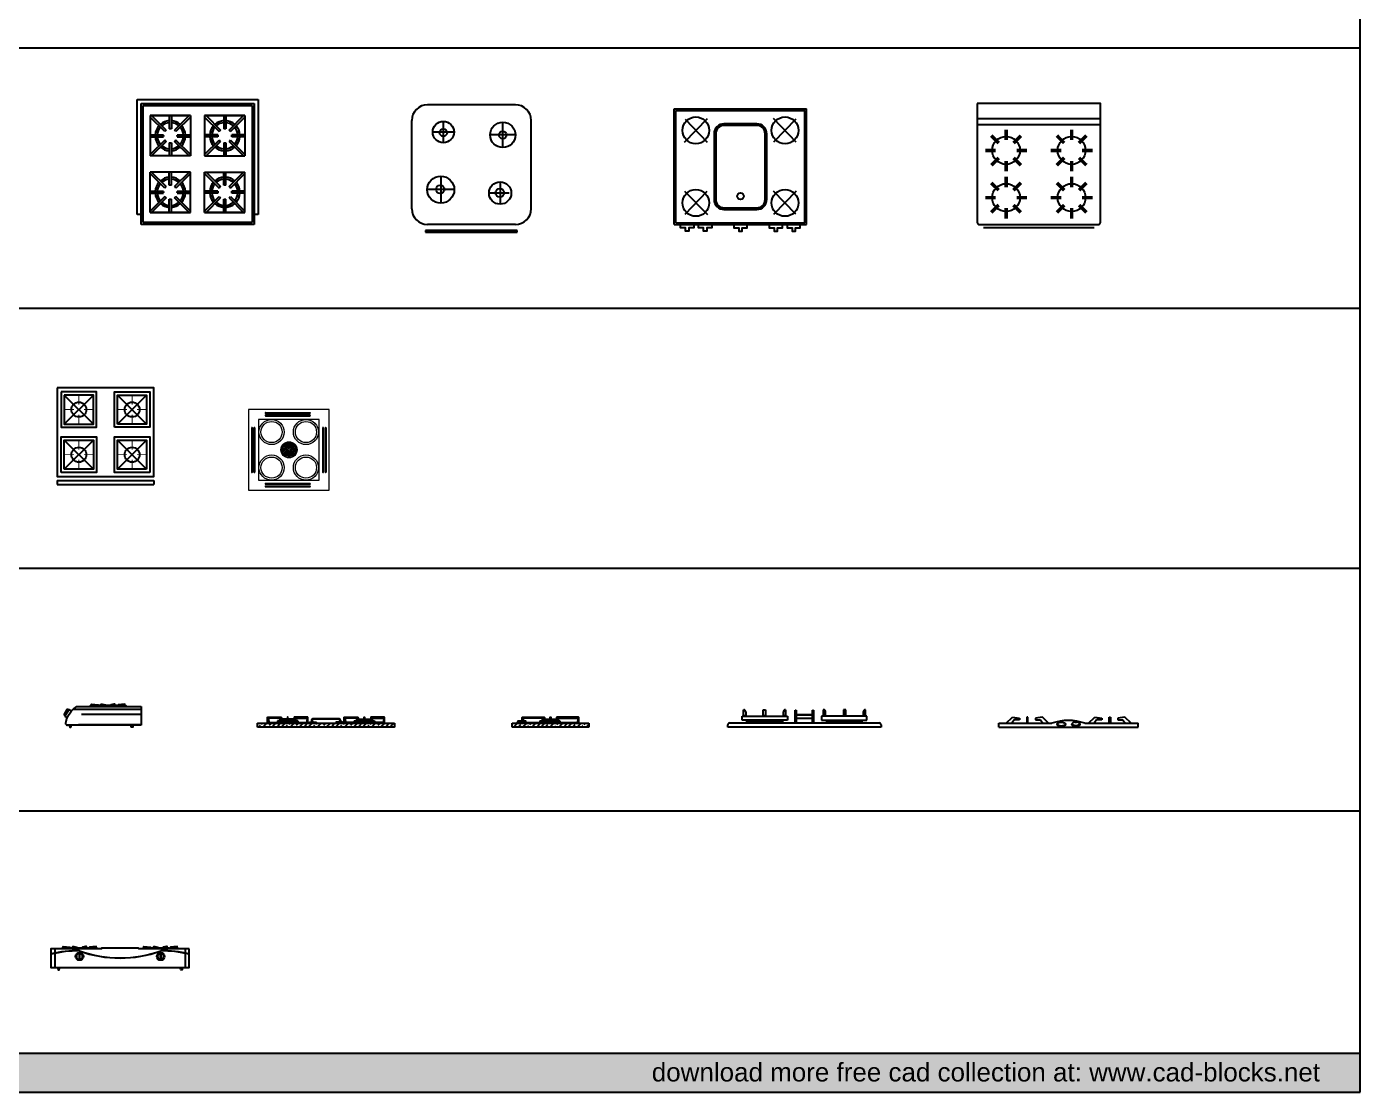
# Model space of a CAD drawing. Header units: millimetres. Extents: x 1191 to 17991, y 11472 to 21963.
# Drawn here: x 11380 to 17991, y 11472 to 16753 of the extents above; entities that cross this region are included whole.
import ezdxf

# ---------------------------------------------------------------- set-up
doc = ezdxf.new("R2010")
doc.units = ezdxf.units.MM
doc.layers.add('www.cad-blocks.net', color=7, linetype='Continuous')
doc.styles.get("Standard").update_dxf_attribs({"font": 'arial.ttf'})

# ---------------------------------------------------------------- blocks, each defined once
blk = doc.blocks.new('ESTUF-02')
for p, q in [((-0.555, 0.075), (-0.375, 0.255)), ((-0.375, 0.075), (-0.555, 0.255)), ((-0.095, 0.075), (-0.275, 0.255)), ((-0.275, 0.075), (-0.095, 0.255)), ((-0.025, 0.3), (0, 0.3)), ((-0.025, -0.3), (-0.025, 0.3)), ((0, -0.3), (0, 0.3)), ((-0.375, -0.255), (-0.555, -0.075)), ((-0.555, -0.255), (-0.375, -0.075)), ((-0.095, -0.255), (-0.275, -0.075)), ((-0.275, -0.255), (-0.095, -0.075)), ((-0.025, -0.3), (0, -0.3))]:
    blk.add_line(p, q)
for points in [[(-0.6, -0.3), (-0.05, -0.3), (-0.05, 0.3), (-0.6, 0.3)], [(-0.355, 0.055), (-0.575, 0.055), (-0.575, 0.275), (-0.355, 0.275)], [(-0.375, 0.075), (-0.555, 0.075), (-0.555, 0.255), (-0.375, 0.255)], [(-0.075, 0.275), (-0.075, 0.055), (-0.295, 0.055), (-0.295, 0.275)], [(-0.095, 0.255), (-0.095, 0.075), (-0.275, 0.075), (-0.275, 0.255)], [(-0.575, -0.275), (-0.355, -0.275), (-0.355, -0.055), (-0.575, -0.055)], [(-0.555, -0.255), (-0.375, -0.255), (-0.375, -0.075), (-0.555, -0.075)], [(-0.075, -0.275), (-0.295, -0.275), (-0.295, -0.055), (-0.075, -0.055)], [(-0.095, -0.255), (-0.275, -0.255), (-0.275, -0.075), (-0.095, -0.075)]]:
    blk.add_lwpolyline(points, close=True)
at = {"const_width": 0.005}
for points in [[(-0.465, 0.255), (-0.465, 0.1959)], [(-0.185, 0.255), (-0.185, 0.1959)], [(-0.555, 0.165), (-0.4959, 0.165)], [(-0.375, 0.165), (-0.4341, 0.165)], [(-0.275, 0.165), (-0.2159, 0.165)], [(-0.095, 0.165), (-0.1541, 0.165)], [(-0.465, 0.075), (-0.465, 0.1341)], [(-0.185, 0.075), (-0.185, 0.1341)], [(-0.465, -0.075), (-0.465, -0.1341)], [(-0.185, -0.075), (-0.185, -0.1341)], [(-0.555, -0.165), (-0.4959, -0.165)], [(-0.375, -0.165), (-0.4341, -0.165)], [(-0.275, -0.165), (-0.2159, -0.165)], [(-0.095, -0.165), (-0.1541, -0.165)], [(-0.465, -0.255), (-0.465, -0.1959)], [(-0.185, -0.255), (-0.185, -0.1959)]]:
    blk.add_lwpolyline(points, dxfattribs=at)
for centre in [(-0.465, 0.165), (-0.185, 0.165), (-0.465, -0.165), (-0.185, -0.165)]:
    blk.add_circle(centre, 0.0461)
blk = doc.blocks.new('A$C50996892')
for p, q in [((0, 620), (600, 620)), ((0, 50), (0, 620)), ((20, 0), (20, 600)), ((20, 600), (580, 600)), ((580, 600), (580, 0)), ((600, 620), (600, 50)), ((30, 10), (30, 590)), ((30, 590), (570, 590)), ((65, 540), (265, 540)), ((265, 540), (65, 540)), ((65, 540), (65, 340)), ((137, 461), (65, 532.9)), ((144, 468), (72.1, 540)), ((160, 540), (160, 474.6)), ((170, 540), (170, 474.6)), ((257.9, 540), (186, 468)), ((265, 532.9), (193, 461)), ((265, 540), (265, 340)), ((335, 540), (335, 340)), ((335, 540), (535, 540)), ((535, 540), (335, 540)), ((335, 532.9), (407, 461)), ((342.1, 540), (414, 468)), ((430, 540), (430, 474.6)), ((440, 540), (440, 474.6)), ((456, 468), (527.9, 540)), ((463, 461), (535, 532.9)), ((535, 540), (535, 340)), ((570, 590), (570, 10)), ((65, 445), (130.4, 445)), ((65, 435), (130.4, 435)), ((137, 419), (65, 347.1)), ((144, 412), (72.1, 340)), ((160, 405.4), (160, 340)), ((170, 405.4), (170, 340)), ((257.9, 340), (186, 412)), ((265, 347.1), (193, 419)), ((199.6, 445), (265, 445)), ((199.6, 435), (265, 435)), ((400.4, 445), (335, 445)), ((400.4, 435), (335, 435)), ((335, 347.1), (407, 419)), ((342.1, 340), (414, 412)), ((430, 405.4), (430, 340)), ((440, 405.4), (440, 340)), ((456, 412), (527.9, 340)), ((463, 419), (535, 347.1)), ((535, 445), (469.6, 445)), ((535, 435), (469.6, 435)), ((265, 340), (65, 340)), ((335, 340), (535, 340)), ((65, 60), (65, 260)), ((265, 260), (65, 260)), ((137, 181), (65, 252.9)), ((144, 188), (72.1, 260)), ((160, 194.6), (160, 260)), ((170, 194.6), (170, 260)), ((257.9, 260), (186, 188)), ((265, 252.9), (193, 181)), ((265, 60), (265, 260)), ((335, 260), (535, 260)), ((335, 60), (335, 260)), ((335, 252.9), (407, 181)), ((342.1, 260), (414, 188)), ((430, 194.6), (430, 260)), ((440, 194.6), (440, 260)), ((456, 188), (527.9, 260)), ((463, 181), (535, 252.9)), ((535, 60), (535, 260)), ((65, 165), (130.4, 165)), ((65, 155), (130.4, 155)), ((137, 139), (65, 67.1)), ((265, 67.1), (193, 139)), ((199.6, 165), (265, 165)), ((199.6, 155), (265, 155)), ((400.4, 165), (335, 165)), ((400.4, 155), (335, 155)), ((335, 67.1), (407, 139)), ((463, 139), (535, 67.1)), ((535, 165), (469.6, 165)), ((535, 155), (469.6, 155)), ((144, 132), (72.1, 60)), ((160, 60), (160, 125.4)), ((170, 60), (170, 125.4)), ((257.9, 60), (186, 132)), ((342.1, 60), (414, 132)), ((430, 60), (430, 125.4)), ((440, 60), (440, 125.4)), ((456, 132), (527.9, 60)), ((20, 50), (0, 50)), ((580, 0), (20, 0)), ((570, 10), (30, 10)), ((265, 60), (65, 60)), ((65, 60), (265, 60)), ((535, 60), (335, 60)), ((335, 60), (535, 60)), ((600, 50), (580, 50))]:
    blk.add_line(p, q)
for centre, radius, start, end in [((165, 440), 75, 138.82255, 176.17745), ((165, 440), 65, 139.41173, 175.58827), ((165, 440), 75, 93.82255, 131.17745), ((165, 440), 65, 94.41173, 130.58827), ((165, 440), 35, 126.78679, 143.21321), ((165, 440), 35, 81.78679, 98.21321), ((165, 440), 75, 48.82255, 86.17745), ((165, 440), 65, 49.41173, 85.58827), ((165, 440), 35, 36.78679, 53.21321), ((165, 440), 65, 4.41173, 40.58827), ((165, 440), 75, 3.82255, 41.17745), ((435, 440), 75, 138.82255, 176.17745), ((435, 440), 65, 139.41173, 175.58827), ((435, 440), 75, 93.82255, 131.17745), ((435, 440), 65, 94.41173, 130.58827), ((435, 440), 35, 126.78679, 143.21321), ((435, 440), 35, 81.78679, 98.21321), ((435, 440), 75, 48.82255, 86.17745), ((435, 440), 65, 49.41173, 85.58827), ((435, 440), 35, 36.78679, 53.21321), ((435, 440), 65, 4.41173, 40.58827), ((435, 440), 75, 3.82255, 41.17745), ((165, 440), 75, 183.82255, 221.17745), ((165, 440), 65, 184.41173, 220.58827), ((165, 440), 35, 171.78679, 188.21321), ((165, 440), 35, 216.78679, 233.21321), ((165, 440), 35, 261.78679, 278.21321), ((165, 440), 35, 306.78679, 323.21321), ((165, 440), 35, 351.78679, 8.21321), ((165, 440), 65, 319.41173, 355.58827), ((165, 440), 75, 318.82255, 356.17745), ((435, 440), 75, 183.82255, 221.17745), ((435, 440), 65, 184.41173, 220.58827), ((435, 440), 35, 171.78679, 188.21321), ((435, 440), 35, 216.78679, 233.21321), ((435, 440), 35, 261.78679, 278.21321), ((435, 440), 35, 306.78679, 323.21321), ((435, 440), 35, 351.78679, 8.21321), ((435, 440), 65, 319.41173, 355.58827), ((435, 440), 75, 318.82255, 356.17745), ((165, 440), 75, 228.82255, 266.17745), ((165, 440), 65, 229.41173, 265.58827), ((165, 440), 65, 274.41173, 310.58827), ((165, 440), 75, 273.82255, 311.17745), ((435, 440), 75, 228.82255, 266.17745), ((435, 440), 65, 229.41173, 265.58827), ((435, 440), 65, 274.41173, 310.58827), ((435, 440), 75, 273.82255, 311.17745), ((165, 160), 75, 138.82255, 176.17745), ((165, 160), 65, 139.41173, 175.58827), ((165, 160), 75, 93.82255, 131.17745), ((165, 160), 65, 94.41173, 130.58827), ((165, 160), 75, 48.82255, 86.17745), ((165, 160), 65, 49.41173, 85.58827), ((165, 160), 65, 4.41173, 40.58827), ((165, 160), 75, 3.82255, 41.17745), ((435, 160), 75, 138.82255, 176.17745), ((435, 160), 65, 139.41173, 175.58827), ((435, 160), 75, 93.82255, 131.17745), ((435, 160), 65, 94.41173, 130.58827), ((435, 160), 75, 48.82255, 86.17745), ((435, 160), 65, 49.41173, 85.58827), ((435, 160), 65, 4.41173, 40.58827), ((435, 160), 75, 3.82255, 41.17745), ((165, 160), 75, 183.82255, 221.17745), ((165, 160), 65, 184.41173, 220.58827), ((165, 160), 35, 171.78679, 188.21321), ((165, 160), 35, 126.78679, 143.21321), ((165, 160), 35, 216.78679, 233.21321), ((165, 160), 35, 81.78679, 98.21321), ((165, 160), 35, 36.78679, 53.21321), ((165, 160), 35, 306.78679, 323.21321), ((165, 160), 35, 351.78679, 8.21321), ((165, 160), 65, 319.41173, 355.58827), ((165, 160), 75, 318.82255, 356.17745), ((435, 160), 75, 183.82255, 221.17745), ((435, 160), 65, 184.41173, 220.58827), ((435, 160), 35, 171.78679, 188.21321), ((435, 160), 35, 126.78679, 143.21321), ((435, 160), 35, 216.78679, 233.21321), ((435, 160), 35, 81.78679, 98.21321), ((435, 160), 35, 36.78679, 53.21321), ((435, 160), 35, 306.78679, 323.21321), ((435, 160), 35, 351.78679, 8.21321), ((435, 160), 65, 319.41173, 355.58827), ((435, 160), 75, 318.82255, 356.17745), ((165, 160), 75, 228.82255, 266.17745), ((165, 160), 65, 229.41173, 265.58827), ((165, 160), 35, 261.78679, 278.21321), ((165, 160), 65, 274.41173, 310.58827), ((165, 160), 75, 273.82255, 311.17745), ((435, 160), 75, 228.82255, 266.17745), ((435, 160), 65, 229.41173, 265.58827), ((435, 160), 35, 261.78679, 278.21321), ((435, 160), 65, 274.41173, 310.58827), ((435, 160), 75, 273.82255, 311.17745)]:
    blk.add_arc(centre, radius, start, end)
blk = doc.blocks.new('A$C53453133')
for p, q in [((514.2, 631.7), (78.3, 631.7)), ((0, 116.1), (0, 553.4)), ((156.9, 442.9), (156.9, 548.8)), ((451.4, 419.3), (451.4, 544.8)), ((592.4, 116.1), (592.4, 553.4)), ((209.9, 495.9), (104, 495.9)), ((514.2, 482), (388.6, 482)), ((143.9, 278), (143.9, 143.7)), ((211, 210.8), (76.7, 210.8)), ((438.2, 248.8), (438.2, 138.5)), ((483.1, 193.6), (383.1, 193.6)), ((523.5, 7.8), (68.9, 7.8)), ((68.9, 7.8), (68.9, 0)), ((68.9, 0), (523.5, 0)), ((514.2, 37.8), (78.3, 37.8)), ((523.5, 0), (523.5, 7.8))]:
    blk.add_line(p, q)
for centre, radius in [((156.9, 495.9), 52.9), ((451.4, 482), 62.8), ((156.8, 493.5), 18.5), ((451.4, 482), 18.9), ((143.9, 210.8), 67.2), ((141.5, 212.3), 20.9), ((438.2, 193.6), 55.1), ((436.9, 195), 21.4)]:
    blk.add_circle(centre, radius)
for centre, start, end in [((78.3, 553.4), 90, 180), ((514.2, 553.4), 0, 90), ((78.3, 116.1), 180, 270), ((514.2, 116.1), 270, 0)]:
    blk.add_arc(centre, 78.3, start, end)
blk = doc.blocks.new('_ESTU1')
for p, q in [((0, -0.4021), (0, 0.4021)), ((0.7036, 0.4021), (0, 0.4021)), ((0.01, -0.3921), (0.01, 0.3921)), ((0.6936, 0.3921), (0.01, 0.3921)), ((0.2025, 0.3389), (0.0602, 0.2002)), ((0.0631, 0.3367), (0.2025, 0.2013)), ((0.5011, 0.3389), (0.6434, 0.2002)), ((0.6405, 0.3367), (0.5011, 0.2013)), ((0.6936, -0.3921), (0.6936, 0.3921)), ((0.7036, -0.4021), (0.7036, 0.4021)), ((0.0918, 0.1), (0.0918, -0.1)), ((0.1018, 0.1), (0.1018, -0.1)), ((0.5518, 0.16), (0.1518, 0.16)), ((0.5518, 0.15), (0.1518, 0.15)), ((0.6018, -0.1), (0.6018, 0.1)), ((0.6118, -0.1), (0.6118, 0.1)), ((0.1518, -0.15), (0.5518, -0.15)), ((0.1518, -0.16), (0.5518, -0.16)), ((0.2025, -0.3389), (0.0602, -0.2002)), ((0.0631, -0.3367), (0.2025, -0.2013)), ((0.5011, -0.3389), (0.6434, -0.2002)), ((0.6405, -0.3367), (0.5011, -0.2013)), ((0.7036, -0.4021), (0, -0.4021)), ((0.6936, -0.3921), (0.01, -0.3921))]:
    blk.add_line(p, q)
for points in [[(0.7036, 0.2837), (0.7236, 0.2837), (0.7236, 0.3137), (0.7436, 0.3137), (0.7436, 0.3337), (0.7236, 0.3337), (0.7236, 0.3637), (0.7036, 0.3637)], [(0.7036, 0.1747), (0.7236, 0.1747), (0.7236, 0.2047), (0.7436, 0.2047), (0.7436, 0.2247), (0.7236, 0.2247), (0.7236, 0.2547), (0.7036, 0.2547)], [(0.7036, -0.04), (0.7236, -0.04), (0.7236, -0.01), (0.7436, -0.01), (0.7436, 0.01), (0.7236, 0.01), (0.7236, 0.04), (0.7036, 0.04)], [(0.7036, -0.1747), (0.7236, -0.1747), (0.7236, -0.2047), (0.7436, -0.2047), (0.7436, -0.2247), (0.7236, -0.2247), (0.7236, -0.2547), (0.7036, -0.2547)], [(0.7036, -0.2837), (0.7236, -0.2837), (0.7236, -0.3137), (0.7436, -0.3137), (0.7436, -0.3337), (0.7236, -0.3337), (0.7236, -0.3637), (0.7036, -0.3637)]]:
    blk.add_lwpolyline(points)
for centre, radius in [((0.1314, 0.2708), 0.0814), ((0.5722, 0.2708), 0.0814), ((0.5318, 0), 0.02), ((0.1314, -0.2708), 0.0814), ((0.5722, -0.2708), 0.0814)]:
    blk.add_circle(centre, radius)
for centre, radius, start, end in [((0.1518, 0.1), 0.06, 90, 180), ((0.1518, 0.1), 0.05, 90, 180), ((0.5518, 0.1), 0.06, 0, 90), ((0.5518, 0.1), 0.05, 0, 90), ((0.1518, -0.1), 0.06, 180, 270), ((0.1518, -0.1), 0.05, 180, 270), ((0.5518, -0.1), 0.05, 270, 360), ((0.5518, -0.1), 0.06, 270, 360)]:
    blk.add_arc(centre, radius, start, end)
blk = doc.blocks.new('A$C21413DFF')
at = {"xscale": 815.9119659446787, "yscale": 815.9119659446787, "zscale": 815.9119659446787, "rotation": 270}
blk.add_blockref('_ESTU1', (328.1, 606.7), dxfattribs=at)
blk = doc.blocks.new('A$C5A4E2756')
for p, q in [((0, 545), (610, 545)), ((0, 515), (610, 515))]:
    blk.add_line(p, q)
blk.add_lwpolyline([(0, 620), (0, 30, 0.414214), (10, 20), (600, 20, 0.414214), (610, 30), (610, 620)], format="xyb", close=True)
for points, const_width in [([(69.3, 460.6), (106, 423.9)], 17.3), ([(142.6, 491), (142.6, 439.1)], 17.3), ([(215.9, 460.6), (179.3, 423.9)], 17.3), ([(394.1, 460.6), (430.7, 423.9)], 17.3), ([(467.4, 491), (467.4, 439.1)], 17.3), ([(540.7, 460.6), (504, 423.9)], 17.3), ([(38.9, 387.3), (90.8, 387.3)], 17.3), ([(69.3, 314), (106, 350.6)], 17.3), ([(142.6, 283.6), (142.6, 335.4)], 17.3), ([(215.9, 314), (179.3, 350.6)], 17.3), ([(246.3, 387.3), (194.4, 387.3)], 17.3), ([(363.7, 387.3), (415.6, 387.3)], 17.3), ([(394.1, 314), (430.7, 350.6)], 17.3), ([(467.4, 283.6), (467.4, 335.4)], 17.3), ([(540.7, 314), (504, 350.6)], 17.3), ([(571.1, 387.3), (519.2, 387.3)], 17.3), ([(142.6, 257), (142.6, 205.1)], 17.3), ([(467.4, 257), (467.4, 205.1)], 17.3), ([(69.3, 226.6), (106, 190)], 17.3), ([(215.9, 226.6), (179.3, 190)], 17.3), ([(394.1, 226.6), (430.7, 190)], 17.3), ([(540.7, 226.6), (504, 190)], 17.3), ([(38.9, 153.3), (90.8, 153.3)], 17.3), ([(246.3, 153.3), (194.4, 153.3)], 17.3), ([(363.7, 153.3), (415.6, 153.3)], 17.3), ([(571.1, 153.3), (519.2, 153.3)], 17.3), ([(69.3, 80), (106, 116.6)], 17.3), ([(142.6, 49.6), (142.6, 101.5)], 17.3), ([(215.9, 80), (179.3, 116.6)], 17.3), ([(394.1, 80), (430.7, 116.6)], 17.3), ([(467.4, 49.6), (467.4, 101.5)], 17.3), ([(540.7, 80), (504, 116.6)], 17.3), ([(580, 5), (30, 5)], 10)]:
    blk.add_lwpolyline(points, dxfattribs=dict(const_width=const_width))
for centre in [(142.6, 387.3), (467.4, 387.3), (142.6, 153.3), (467.4, 153.3)]:
    blk.add_circle(centre, 69.1)
blk = doc.blocks.new('A$C3F9A10F7')
at = {"ltscale": 1000}
h = blk.add_hatch(dxfattribs=at)
h.set_pattern_fill('AR-RROOF,_O', color=256, scale=3)
h.set_pattern_definition([(0, (-8974.56, -4689.72), (167.64, 76.2), [1143, -152.4, 381, -76.2]), (0, (-8873.21, -4651.62), (-76.2, 101.346), [228.6, -25.146, 457.2, -57.15]), (0, (-8936.46, -4624.95), (396.24, 51.054), [609.6, -106.68, 304.8, -76.2])])
h.paths.add_polyline_path([(381.6, 10), (381.6, 103), (61.6, 103, 0.067347), (36.7, 82.1), (15.4, 49.4, 0.063198), (6.6, 20, 0.414214), (16.6, 10)])
for p, q in [((15.4, 49.4), (36.7, 82.1)), ((61.6, 103), (381.6, 103)), ((174.6, 107), (174.6, 109)), ((174.6, 109), (184.5, 109)), ((189.1, 115), (189.1, 107)), ((204.5, 109), (231.8, 109)), ((247.2, 115), (247.2, 107)), ((251.8, 109), (261.6, 109)), ((261.6, 107), (261.6, 109)), ((381.6, 103), (381.6, 10)), ((381.6, 10), (16.6, 10)), ((27.1, 6), (35.1, 6)), ((341.2, 6), (333.2, 6))]:
    blk.add_line(p, q, dxfattribs=at)
blk.add_lwpolyline([(23.5, 85.8, 0.251215), (14, 87.2), (0, 64.3, 0.215818), (5.4, 57.9)], format="xyb", dxfattribs=at)
for points in [[(3.6, 55.3), (24.9, 88), (36.7, 82.1)], [(130.1, 103), (130.1, 107), (306.1, 107), (306.1, 103)], [(135.9, 107), (135.9, 115), (169.1, 111), (169.1, 107)], [(184.5, 107), (184.5, 115), (189.1, 115), (204.5, 111), (204.5, 107)], [(251.8, 107), (251.8, 115), (247.2, 115), (231.8, 111), (231.8, 107)], [(300.4, 107), (300.4, 115), (267.2, 111), (267.2, 107)], [(3.6, 55.3), (15.1, 48.6)], [(27.1, 10), (27.1, 6), (28.1, 0), (34.1, 0), (35.1, 6), (35.1, 10)], [(341.2, 10), (341.2, 6), (340.2, 0), (334.2, 0), (333.2, 6), (333.2, 10)]]:
    blk.add_lwpolyline(points, dxfattribs=at)
for centre, radius, start, end in [((126.6, 0.3), 121.5, 122.28775, 137.69917), ((126.6, 0.3), 121.5, 156.18652, 170.65131), ((16.6, 20), 10, 180, 270)]:
    blk.add_arc(centre, radius, start, end, dxfattribs=at)
blk = doc.blocks.new('A$C53CC36A5')
at = {"ltscale": 1000}
h = blk.add_hatch(dxfattribs=at)
h.set_pattern_fill('ANSI33,_O', color=256, scale=5)
h.set_pattern_definition([(45, (589.28, 1858.023), (-22.45064, 22.45064), []), (45, (611.732, 1858.023), (-22.45064, 22.45064), [15.875, -7.9375])])
h.paths.add_polyline_path([(0, 20), (0, 0), (680, 0), (680, 20)])
for p, q in [((0, 20), (680, 20)), ((0, 0), (0, 20)), ((56.1, 24), (149, 24)), ((99.1, 32), (99.1, 24)), ((149, 32), (99.1, 32)), ((110.9, 40), (110.9, 32)), ((149, 40), (110.9, 40)), ((189.1, 40), (151, 40)), ((200.9, 32), (151, 32)), ((151, 24), (243.9, 24)), ((189.1, 40), (189.1, 32)), ((200.9, 32), (200.9, 24)), ((255.1, 24.1), (255.1, 20)), ((255.1, 24.1), (293.8, 24.1)), ((258.5, 25.8), (258.5, 24.1)), ((258.5, 25.8), (290.5, 25.8)), ((272.5, 25.8), (272.5, 27.9)), ((276.5, 25.8), (276.5, 27.9)), ((290.5, 25.8), (290.5, 24.1)), ((293.8, 24.1), (293.8, 20)), ((386.2, 24.1), (386.2, 20)), ((424.9, 24.1), (386.2, 24.1)), ((389.5, 25.8), (389.5, 24.1)), ((421.5, 25.8), (389.5, 25.8)), ((403.5, 25.8), (403.5, 27.9)), ((407.5, 25.8), (407.5, 27.9)), ((421.5, 25.8), (421.5, 24.1)), ((424.9, 24.1), (424.9, 20)), ((529, 24), (436.1, 24)), ((479.1, 32), (479.1, 24)), ((479.1, 32), (529, 32)), ((490.9, 40), (490.9, 32)), ((490.9, 40), (529, 40)), ((531, 40), (569.1, 40)), ((531, 32), (580.9, 32)), ((623.9, 24), (531, 24)), ((569.1, 40), (569.1, 32)), ((580.9, 32), (580.9, 24)), ((680, 20), (680, 0)), ((680, 0), (0, 0))]:
    blk.add_line(p, q, dxfattribs=at)
for points in [[(50, 20), (50, 47.7, -0.414214), (52, 49.7), (115.9, 49.7, -0.453808), (118.8, 45.7), (56, 45.7, 0.414214), (54, 43.7), (56.1, 24)], [(250, 20), (250, 47.7, 0.414214), (248, 49.7), (184.1, 49.7, 0.453808), (181.2, 45.7), (244, 45.7, -0.414214), (246, 43.7), (243.9, 24)], [(412.5, 25.8), (412.5, 35.2, 0.414214), (406.5, 41.2), (273.5, 41.2, 0.414214), (267.5, 35.2), (267.5, 25.8)], [(410.5, 25.8), (410.5, 35.2, 0.414214), (406.5, 39.2), (273.5, 39.2, 0.414214), (269.5, 35.2), (269.5, 25.8)], [(430, 20), (430, 47.7, -0.414214), (432, 49.7), (495.9, 49.7, -0.453808), (498.8, 45.7), (436, 45.7, 0.414214), (434, 43.7), (436.1, 24)], [(630, 20), (630, 47.7, 0.414214), (628, 49.7), (564.1, 49.7, 0.453808), (561.2, 45.7), (624, 45.7, -0.414214), (626, 43.7), (623.9, 24)]]:
    blk.add_lwpolyline(points, format="xyb", dxfattribs=at)
for points in [[(151, 20), (151, 49.7), (149, 49.7), (149, 20)], [(529, 20), (529, 49.7), (531, 49.7), (531, 20)]]:
    blk.add_lwpolyline(points, dxfattribs=at)
for centre in [(274.5, 27.4), (405.5, 27.4)]:
    blk.add_arc(centre, 2.07, 15.0219, 164.9781, dxfattribs=at)
blk = doc.blocks.new('A$C08794779')
at = {"ltscale": 1000}
h = blk.add_hatch(dxfattribs=at)
h.set_pattern_fill('ANSI33,_O', color=256, scale=5)
h.set_pattern_definition([(45, (-359.6, 1238.065), (-22.45064, 22.45064), []), (45, (-337.15, 1238.065), (-22.45064, 22.45064), [15.875, -7.9375])])
h.paths.add_polyline_path([(0, 20), (0, 0), (380, 0), (380, 20)])
for p, q in [((0, 0), (0, 20)), ((0, 20), (380, 20)), ((380, 0), (0, 0)), ((28, 25.2), (50, 25.2)), ((32, 26.9), (32, 25.2)), ((50, 24), (189, 24)), ((56, 25.2), (68, 25.2)), ((64, 26.9), (64, 25.2)), ((137, 32), (189, 32)), ((137, 32), (137, 24)), ((151, 40), (189, 40)), ((151, 32), (151, 40)), ((191, 40), (229, 40)), ((191, 32), (237, 32)), ((191, 24), (330, 24)), ((229, 32), (229, 40)), ((237, 32), (237, 24)), ((380, 20), (380, 0))]:
    blk.add_line(p, q, dxfattribs=at)
for points in [[(50, 30.6), (30, 30.6, 0.836424), (30, 26.9), (50, 26.9)], [(50, 20), (50, 47.7, -0.414214), (52, 49.7), (157.4, 49.7, -0.453808), (160.4, 45.7), (56, 45.7, 0.414214), (54, 43.7), (56.1, 24)], [(55.8, 26.9), (66, 26.9, 0.836424), (66, 30.6), (55.4, 30.6)], [(330, 20), (330, 47.7, 0.414214), (328, 49.7), (222.6, 49.7, 0.453808), (219.6, 45.7), (324, 45.7, -0.414214), (326, 43.7), (323.9, 24)]]:
    blk.add_lwpolyline(points, format="xyb", dxfattribs=at)
blk.add_lwpolyline([(189, 20), (189, 49.7), (191, 49.7), (191, 20)], dxfattribs=at)
for centre, start, end in [((33.9, 12.3), 114.53494, 147.23353), ((62.1, 12.3), 55.36051, 65.46506)]:
    blk.add_arc(centre, 14.2, start, end, dxfattribs=at)
blk = doc.blocks.new('A$C4ABC4864')
at = {"ltscale": 1000}
for p, q in [((19.6, 103), (19.6, 10)), ((98.5, 107), (98.5, 109)), ((98.5, 109), (108.3, 109)), ((112.9, 115), (112.9, 107)), ((128.3, 109), (155.6, 109)), ((171, 115), (171, 107)), ((175.6, 109), (185.5, 109)), ((185.5, 107), (185.5, 109)), ((499.5, 107), (499.5, 109)), ((499.5, 109), (509.4, 109)), ((514, 115), (514, 107)), ((529.4, 109), (556.7, 109)), ((572.1, 115), (572.1, 107)), ((576.7, 109), (586.5, 109)), ((586.5, 107), (586.5, 109)), ((665.4, 103), (665.4, 10)), ((34.2, 6), (42.2, 6)), ((650.8, 6), (642.8, 6))]:
    blk.add_line(p, q, dxfattribs=at)
for points in [[(685, 103), (435.3, 103, 0.103293), (433.8, 106.7), (251.2, 106.7, 0.103293), (249.7, 103), (0, 103), (0, 10), (685, 10)], [(143.2, 49.4), (143.2, 82.1, 1), (139.2, 82.1), (139.2, 49.4, 1)], [(546, 49.4), (546, 82.1, 1), (542, 82.1), (542, 49.4, 1)]]:
    blk.add_lwpolyline(points, format="xyb", close=True, dxfattribs=at)
for points in [[(54, 103), (54, 107), (230, 107), (230, 103)], [(59.8, 107), (59.8, 115), (92.9, 111), (92.9, 107)], [(108.3, 107), (108.3, 115), (112.9, 115), (128.3, 111), (128.3, 107)], [(175.6, 107), (175.6, 115), (171, 115), (155.6, 111), (155.6, 107)], [(224.2, 107), (224.2, 115), (191, 111), (191, 107)], [(455, 103), (455, 107), (631, 107), (631, 103)], [(460.8, 107), (460.8, 115), (494, 111), (494, 107)], [(509.4, 107), (509.4, 115), (514, 115), (529.4, 111), (529.4, 107)], [(576.7, 107), (576.7, 115), (572.1, 115), (556.7, 111), (556.7, 107)], [(625.2, 107), (625.2, 115), (592.1, 111), (592.1, 107)], [(34.2, 10), (34.2, 6), (35.2, 0), (41.2, 0), (42.2, 6), (42.2, 10)], [(650.8, 10), (650.8, 6), (649.8, 0), (643.8, 0), (642.8, 6), (642.8, 10)]]:
    blk.add_lwpolyline(points, dxfattribs=at)
for centre, radius in [((141.2, 65.7), 19.3), ((123.9, 65.8), 1.44), ((129, 78), 1.44), ((544, 65.7), 19.3), ((526.6, 65.8), 1.44), ((531.7, 78), 1.44)]:
    blk.add_circle(centre, radius, dxfattribs=at)
for centre, radius, start, end in [((136.4, -493.8), 587.9, 89.52726, 103.41488), ((136.4, -493.8), 586.9, 89.52726, 103.41488), ((141.2, 65.7), 15.3, 97.49421, 262.50579), ((341.2, 636.9), 579.5, 249.77909, 270.1285), ((341.2, 636.9), 578.5, 249.77909, 270.1285), ((141.2, 65.7), 15.3, 277.49421, 82.50579), ((343.8, 636.9), 578.5, 269.8715, 290.22091), ((343.8, 636.9), 579.5, 269.8715, 290.22091), ((544, 65.7), 15.3, 97.49421, 262.50579), ((548.6, -493.8), 587.9, 76.58512, 90.47274), ((548.6, -493.8), 586.9, 76.58512, 90.47274), ((544, 65.7), 15.3, 277.49421, 82.50579)]:
    blk.add_arc(centre, radius, start, end, dxfattribs=at)
blk = doc.blocks.new('A$C0DF009EA')
for p, q in [((77.4, 57.2), (77.4, 86.4)), ((77.4, 86.4), (78.8, 86.4)), ((88.8, 76.4), (88.8, 57.2)), ((174.7, 57.2), (174.7, 86.4)), ((174.7, 86.4), (186.9, 86.4)), ((186.9, 86.4), (186.9, 57.2)), ((275.3, 57.2), (275.3, 76.4)), ((285.3, 86.4), (286.7, 86.4)), ((286.7, 86.4), (286.7, 57.2)), ((333, 83.8), (338, 83.8)), ((333, 21), (333, 83.8)), ((338, 83.8), (338, 21)), ((419.5, 83.8), (424.4, 83.8)), ((419.5, 21), (419.5, 83.8)), ((424.4, 83.8), (424.4, 21)), ((474.6, 86.4), (473.3, 86.4)), ((473.3, 86.4), (473.3, 57.2)), ((484.6, 57.2), (484.6, 76.4)), ((585.2, 86.4), (573, 86.4)), ((573, 86.4), (573, 57.2)), ((585.2, 57.2), (585.2, 86.4)), ((671.2, 76.4), (671.2, 57.2)), ((682.5, 86.4), (681.2, 86.4)), ((682.5, 57.2), (682.5, 86.4)), ((0, 0), (0, 11.3)), ((760, 0), (0, 0)), ((10, 21.3), (750, 21.3)), ((70.9, 34.6), (70.9, 54.8)), ((70.9, 54.8), (296.4, 54.8)), ((296.4, 34.6), (70.9, 34.6)), ((88.8, 57.2), (77.4, 57.2)), ((93.9, 26.6), (93.9, 32)), ((93.9, 32), (271.6, 32)), ((271.6, 26.6), (93.9, 26.6)), ((186.9, 57.2), (174.7, 57.2)), ((271.6, 32), (271.6, 26.6)), ((286.7, 57.2), (275.3, 57.2)), ((296.4, 54.8), (296.4, 34.6)), ((338, 21), (333, 21)), ((338, 60.2), (338, 63.2)), ((338, 63.2), (419.5, 63.2)), ((419.5, 60.2), (338, 60.2)), ((338, 42.6), (338, 45.5)), ((338, 45.5), (419.5, 45.5)), ((419.5, 42.6), (338, 42.6)), ((419.5, 63.2), (419.5, 60.2)), ((419.5, 45.5), (419.5, 42.6)), ((424.4, 21), (419.5, 21)), ((463.5, 54.8), (463.5, 34.6)), ((689, 54.8), (463.5, 54.8)), ((463.5, 34.6), (689, 34.6)), ((473.3, 57.2), (484.6, 57.2)), ((488.3, 32), (488.3, 26.6)), ((666, 32), (488.3, 32)), ((488.3, 26.6), (666, 26.6)), ((573, 57.2), (585.2, 57.2)), ((666, 26.6), (666, 32)), ((671.2, 57.2), (682.5, 57.2)), ((689, 34.6), (689, 54.8)), ((760, 11.3), (760, 0))]:
    blk.add_line(p, q)
for centre, start, end in [((78.8, 76.4), 0, 90), ((285.3, 76.4), 90, 180), ((474.6, 76.4), 0, 90), ((681.2, 76.4), 90, 180), ((10, 11.3), 90, 180), ((750, 11.3), 0, 90)]:
    blk.add_arc(centre, 10, start, end)
blk = doc.blocks.new('A$C520F6F82')
for p, q in [((0, 0), (0, 20)), ((0, 20), (262.2, 20)), ((0, 0), (690, 0)), ((35.4, 20), (66.5, 50)), ((75.7, 37), (64.2, 20)), ((66.5, 50), (101, 45.4)), ((101, 37), (75.7, 37)), ((101, 45.4), (101, 37)), ((143.5, 50), (137.3, 50)), ((137.3, 50), (137.3, 20)), ((137.3, 45.4), (143.5, 45.4)), ((137.3, 37), (143.5, 37)), ((137.3, 20), (143.5, 20)), ((143.5, 20), (143.5, 50)), ((215.1, 50), (180.5, 45.4)), ((180.5, 45.4), (180.5, 37)), ((180.5, 37), (205.9, 37)), ((205.9, 37), (217.4, 20)), ((246.2, 20), (215.1, 50)), ((309.1, 20), (309.2, 25.7)), ((380.9, 20), (380.8, 25.7)), ((425.6, 20), (690, 20)), ((443.8, 20), (474.9, 50)), ((484.1, 37), (472.6, 20)), ((474.9, 50), (509.5, 45.4)), ((509.5, 37), (484.1, 37)), ((509.5, 45.4), (509.5, 37)), ((546.5, 20), (546.5, 50)), ((546.5, 50), (552.7, 50)), ((552.7, 45.4), (546.5, 45.4)), ((552.7, 37), (546.5, 37)), ((552.7, 20), (546.5, 20)), ((552.7, 50), (552.7, 20)), ((623.5, 50), (589, 45.4)), ((589, 45.4), (589, 37)), ((589, 37), (614.3, 37)), ((614.3, 37), (625.8, 20)), ((654.6, 20), (623.5, 50)), ((690, 0), (690, 20))]:
    blk.add_line(p, q)
blk.add_arc((343.9, -223.5), 256.9, 71.45815, 108.54185)
blk.add_ellipse((308.7, 14.7), major_axis=(-20.9, 0), ratio=0.525677)
blk.add_ellipse((308.7, 18.1), major_axis=(-20.9, 0), ratio=0.525677, start_param=0.154609, end_param=2.986984)
at = {"extrusion": (0, 0, -1)}
blk.add_ellipse((381.3, 14.7), major_axis=(20.9, 0), ratio=0.525677, dxfattribs=at)
blk.add_ellipse((381.3, 18.1), major_axis=(20.9, 0), ratio=0.525677, start_param=0.154609, end_param=2.986984, dxfattribs=at)
blk = doc.blocks.new('FORMAT')
at = {"layer": 'www.cad-blocks.net', "true_color": 0x546d8e}
h = blk.add_hatch(color=155, dxfattribs=at)
h.set_gradient(color1=(68, 68, 68), color2=(84, 109, 142), tint=1)
h.paths.add_polyline_path([(2309.8, 11665.5), (2309.8, 11471.7), (17990.6, 11471.7), (17990.6, 11665.5)])
at = {"layer": 'www.cad-blocks.net', "color": 155, "true_color": 0x546d8e}
for p, q in [((17990.6, 11471.7), (17990.6, 21962.7)), ((2571.5, 16648.2), (17990.6, 16648.2)), ((2571.5, 15358.5), (17990.6, 15358.5)), ((2309.8, 14068.7), (17990.6, 14068.7)), ((2571.5, 12867.1), (17990.6, 12867.1)), ((2309.8, 11665.5), (17990.6, 11665.5)), ((2309.8, 11665.5), (17990.6, 11665.5)), ((2309.8, 11665.5), (17990.6, 11665.5)), ((2309.8, 11471.7), (17990.6, 11471.7))]:
    blk.add_line(p, q, dxfattribs=at)
at = {"layer": 'www.cad-blocks.net', "insert": (14478.7, 11617.7), "char_height": 92.138, "attachment_point": 1}
blk.add_mtext_dynamic_manual_height_columns('{\\C255;\\c16777215;download more free cad collection at: www.cad-blocks.net}', width=45138.163, gutter_width=12.5, heights=[0], dxfattribs=at)
blk = doc.blocks.new('A$C466B13F0')
at = {"lineweight": 5}
for p, q in [((84, 385.8), (304.8, 385.8)), ((84, 380.8), (304.7, 380.8)), ((84, 372.8), (304.6, 372.8)), ((84, 367.8), (304.9, 367.8)), ((13.9, 309.9), (13.9, 89)), ((18.9, 309.9), (18.9, 89.3)), ((26.9, 309.9), (26.9, 89.2)), ((31.9, 309.9), (31.9, 89.1)), ((367, 309.9), (367, 89)), ((372, 309.9), (372, 89.3)), ((380, 309.9), (380, 89.2)), ((385, 309.9), (385, 89.1)), ((84, 34.5), (304.8, 34.5)), ((84, 29.5), (304.7, 29.5)), ((84, 21.5), (304.6, 21.5)), ((84, 16.5), (304.9, 16.5))]:
    blk.add_line(p, q, dxfattribs=at)
for points in [[(0, 0), (400, 0), (400, 400), (0, 400)], [(50, 50), (350, 50), (350, 350), (50, 350)]]:
    blk.add_lwpolyline(points, close=True, dxfattribs=at)
for centre, radius in [((114.2, 288.3), 62.4), ((114.2, 288.3), 52.4), ((284.5, 288.3), 62.4), ((284.5, 288.3), 52.4), ((200.7, 200.3), 40.1), ((200.7, 200.3), 35.1), ((200.7, 200.3), 30.1), ((200.7, 200.3), 25.1), ((200.7, 200.3), 20.1), ((200.7, 200.3), 15.1), ((200.7, 200.3), 10.1), ((200.7, 200.3), 5.13), ((114.2, 112.2), 62.4), ((114.2, 112.2), 52.4), ((284.5, 112.2), 62.4), ((284.5, 112.2), 52.4)]:
    blk.add_circle(centre, radius, dxfattribs=at)
for centre, start, end in [((85.1, 383.3), 113.84722, 247.60945), ((85.1, 370.3), 109.69089, 243.85887), ((303.7, 370.3), 296.14113, 70.30911), ((303.7, 383.3), 292.39055, 66.15278), ((16.4, 308.8), 19.69089, 153.85887), ((29.4, 308.8), 23.84722, 157.60945), ((369.4, 308.8), 19.69089, 153.85887), ((382.5, 308.8), 23.84722, 157.60945), ((16.4, 90.2), 206.14113, 340.30911), ((29.4, 90.2), 202.39055, 336.15278), ((369.4, 90.2), 206.14113, 340.30911), ((382.5, 90.2), 202.39055, 336.15278), ((85.1, 32), 113.84722, 247.60945), ((85.1, 18.9), 109.69089, 243.85887), ((303.7, 18.9), 296.14113, 70.30911), ((303.7, 32), 292.39055, 66.15278)]:
    blk.add_arc(centre, 2.72, start, end, dxfattribs=at)

msp = doc.modelspace()

# ---------------------------------------------------------------- block references
for name, p in [('A$C50996892', (11927.4, 15772.5)), ('A$C53453133', (13288.8, 15734.7)), ('A$C21413DFF', (14590, 15739.8)), ('A$C5A4E2756', (16092.3, 15752.5)), ('A$C466B13F0', (12480, 14455.8)), ('A$C3F9A10F7', (11565.9, 13281.1)), ('A$C0DF009EA', (14855.6, 13281.1)), ('A$C53CC36A5', (12524.2, 13281.1)), ('A$C08794779', (13786.6, 13281.1)), ('A$C520F6F82', (16199.6, 13281.1)), ('A$C4ABC4864', (11500.8, 12079.5))]:
    msp.add_blockref(name, p)
at = {"xscale": 800, "yscale": 800, "zscale": 800, "rotation": 270}
msp.add_blockref('ESTUF-02', (11771, 14483.6), dxfattribs=at)
at = {"layer": 'www.cad-blocks.net'}
msp.add_blockref('FORMAT', (0, 0), dxfattribs=at)

doc.saveas('drawing.dxf')
